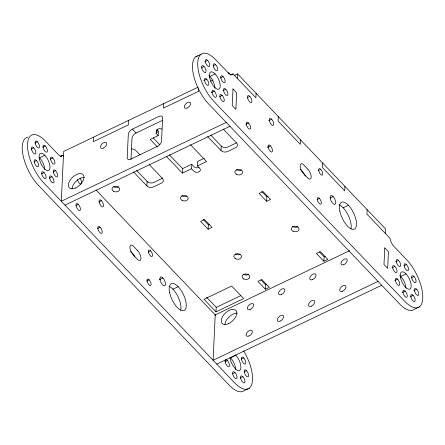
<?xml version="1.0" encoding="UTF-8"?>
<svg xmlns="http://www.w3.org/2000/svg" width="445" height="445" viewBox="0 0 445 445"><rect width="100%" height="100%" fill="white"/><g stroke="black" fill="none" stroke-linecap="round" stroke-linejoin="round"><path stroke-width="0.67" d="M93.495 137.188L93.283 141.671L128.383 124.889L128.594 120.406M130.997 159.393L131.998 138.195A4.762 2.659 -43.7 0 1 136.053 133.005L162.575 120.328M149.136 164.478L162.503 178.478A4.762 3.41 2.7 0 1 161.329 183.201L153.531 186.928A4.762 3.41 2.7 0 1 146.9 185.938L147.111 181.449L136.609 170.452M157.302 146.856L150.204 139.418L158.197 135.597L155.878 133.172L157.052 132.61L157.202 129.406M158.197 135.597L158.409 131.114L157.018 129.656M163.693 103.624L163.476 108.113L198.576 91.331L198.698 88.766M182.6 168.644L191.762 164.266L191.55 168.75L182.389 173.133L182.6 168.644L169.345 154.765M191.55 168.75L193.87 171.175A3.571 2.553 2.7 0 0 198.843 171.92A3.571 2.553 2.7 0 0 199.722 168.382L197.402 165.952L197.613 161.468L204.333 158.253M208.143 229.258L200.645 221.404L204.544 219.541L212.042 227.395L208.143 229.258L208.355 224.775L203.198 219.374M223.234 129.056L236.595 143.051A4.762 3.41 2.7 0 1 235.427 147.773L227.623 151.506A4.762 3.41 2.7 0 1 220.998 150.51L221.21 146.027L210.708 135.03M215.246 314.47L213.088 360.255L378.05 281.39M215.986 311.845L203.988 299.274L231.678 286.035L243.676 298.606L215.986 311.845L216.198 307.361L206.597 297.305M228.558 73.931L228.624 72.585L230.922 74.994M237.357 78.409L237.569 73.92L234.437 75.422M256.098 93.328L255.886 97.811L233.041 73.881L230.699 75.005M266.638 201.296L259.14 193.436L263.04 191.572L270.538 199.427L266.638 201.296L266.85 196.807L261.693 191.406M265.415 289.256L257.916 281.396L261.816 279.532L269.32 287.387L265.415 289.256L265.626 284.767L260.942 279.861M278.303 116.59L278.092 121.073L300.303 144.336L300.514 139.852M322.72 163.115L322.508 167.598L344.719 190.861L344.931 186.377M323.916 261.287L316.417 253.433L320.317 251.564L327.815 259.424L323.916 261.287L324.127 256.804L319.438 251.892M367.136 209.639L366.925 214.123L389.77 238.053L390.571 240.573A7.142 2.993 64.4 0 0 393.87 246.358L406.685 259.774A29.759 12.477 64.4 0 1 422.75 298.395A29.759 12.477 64.4 0 1 404.728 301.298L213.811 101.321A29.759 12.477 64.4 0 1 197.741 62.706A29.759 12.477 64.4 0 1 215.769 59.802L228.58 73.219A7.142 2.993 64.4 0 0 232.09 74.565L233.041 73.881M385.453 233.53L385.665 229.047L237.569 73.92M60.687 156.512L62.812 155.266L63.763 156.262M195.794 56.776L201.057 54.257M35.077 142.901L37.419 141.777M204.722 61.794L207.643 60.398M31.439 148.947L33.776 147.829M201.084 67.84L204.005 66.444M42.976 147.089L45.312 145.966M213.205 65.704L215.541 64.586M39.611 157.819L44.873 155.299M209.84 76.434L215.102 73.92M34.193 161.691L36.529 160.573M203.832 80.584L206.758 79.188M198.164 87.148L63.657 151.45L61.31 201.273L226.271 122.408M210.596 81.201L213.083 80.011M50.508 159.06L52.844 157.942M220.731 77.675L223.073 76.557M60.47 156.384L62.812 155.266M132.371 129.15L158.893 116.473A4.762 2.659 -43.7 0 1 162.636 117.931L161.541 141.182A4.762 2.659 -43.7 0 1 157.48 146.366L130.964 159.049A4.762 2.659 -43.7 0 1 127.22 157.591L128.316 134.334A4.762 2.659 -43.7 0 1 132.371 129.15L136.053 133.005M41.719 173.661L44.061 172.543M211.364 92.554L214.29 91.158M53.255 171.803L55.597 170.68M222.901 90.697L225.826 89.3M49.618 177.85L51.959 176.732M219.847 96.465L222.189 95.347M247.476 97.522L249.817 96.404M64.992 205.134L229.954 126.269M75.995 205.479L78.337 204.361M245.64 124.377L248.566 122.976M99.068 201.757L101.41 200.639M268.713 120.656L271.639 119.254M197.402 165.952L206.563 161.574L190.477 144.714M97.817 228.335L100.153 227.217M267.462 147.228L270.382 145.832M148.224 251.876L150.56 250.758M318.453 170.491L320.789 169.373M208.355 224.775L209.467 224.241M266.85 196.807L267.968 196.278M146.85 280.94L149.192 279.822M317.079 199.555L319.421 198.437M159.366 279.621L162.876 277.947M330.179 197.958L333.105 196.562M172.938 289.2L178.206 286.68M343.167 207.815L348.435 205.295M216.198 307.361L240.812 295.591M265.626 284.767L266.744 284.238M324.127 256.804L325.239 256.27M214.974 315.032L349.726 250.607M395.633 261.771L398.559 260.37M391.995 267.818L394.921 266.421M404.116 265.676L406.457 264.558M216.771 364.116L381.732 285.245M235.789 355.277L230.527 357.797A9.523 3.994 64.4 0 1 235.672 369.534M400.75 276.412L406.018 273.892M225.103 361.663L227.445 360.545M394.748 280.561L397.674 279.16M241.418 359.032L243.76 357.914M411.647 277.652L413.989 276.534M232.635 373.639L234.977 372.515M402.28 292.532L405.206 291.136M244.172 371.775L246.513 370.657M413.817 290.674L416.743 289.272M240.534 377.827L242.875 376.704M410.763 296.442L413.105 295.324M249.206 388.224L243.943 390.743A29.759 12.477 64.4 0 1 229.231 385.198L38.315 185.226A29.759 12.477 64.4 0 1 23.173 155.911A29.759 12.477 64.4 0 1 27.935 137.155M419.435 306.844L414.173 309.358A29.759 12.477 64.4 0 1 399.46 303.818L208.544 103.841A29.759 12.477 64.4 0 1 193.553 75.199A29.759 12.477 64.4 0 1 197.524 55.914M300.375 169.439L302.65 171.82A6.069 2.548 64.4 0 1 305.276 176.214M207.631 136.515L220.998 150.51M191.762 164.266L194.081 166.691A3.571 2.553 2.7 0 0 199.054 167.437M153.258 137.911L159.883 144.853M166.297 156.278L182.389 173.133M140.069 154.982L135.77 150.482A4.762 3.41 2.7 0 0 131.726 148.936M133.539 171.937L146.9 185.938M96.053 190.087L215.736 315.449M130.602 251.303L132.421 253.205A6.069 2.548 64.4 0 1 134.824 257.021M72.051 188.769A9.523 5.318 -43.7 0 1 76.418 180.97A9.523 5.318 -43.7 0 1 84.383 177.438M224.925 324.494A9.523 5.318 -43.7 0 1 229.292 316.701A9.523 5.318 -43.7 0 1 237.257 313.169M399.755 275.483A9.523 3.994 64.4 0 1 405.901 288.149M208.839 75.505A9.523 3.994 64.4 0 1 214.985 88.171M339.201 204.872A14.88 6.241 64.4 0 1 348.151 215.18A14.88 6.241 64.4 0 1 350.972 228.864M61.861 155.95A7.142 2.993 64.4 0 1 58.351 154.604L45.54 141.182A29.759 12.477 64.4 0 0 27.512 144.091A29.759 12.477 64.4 0 0 43.582 182.706L234.498 382.683A29.759 12.477 64.4 0 0 251.887 383.913A29.759 12.477 64.4 0 0 243.688 350.849M81.24 183.885A3.855 1.619 64.4 0 1 77.441 179.658M79.989 178.25A3.855 1.619 64.4 0 1 81.468 183.618M169.768 286.641A14.88 6.241 64.4 0 1 178.245 297.232A14.88 6.241 64.4 0 1 180.742 310.248M39.115 157.335A9.523 3.994 64.4 0 1 44.756 169.556M235.299 354.793A9.523 3.994 64.4 0 1 240.929 366.791A9.523 3.994 64.4 0 1 235.989 369.356A9.523 3.994 64.4 0 1 230.054 357.513M186.744 196.039A3.855 2.759 2.7 0 1 181.827 195.633M241.418 169.884A3.855 2.759 2.7 0 1 236.506 169.806M118.559 186.805A3.855 2.759 2.7 0 1 113.647 186.728M240.111 254.323A3.855 2.759 2.7 0 1 235.199 253.911M297.911 226.677A3.855 2.759 2.7 0 1 292.476 226.221M248.627 274.409A3.855 2.759 2.7 0 1 243.715 274.331M147.111 181.449A4.762 3.41 2.7 0 0 153.742 182.444L161.541 178.712A4.762 3.41 2.7 0 0 162.781 177.828M157.052 132.61A3.571 2.553 2.7 0 1 157.419 129.373A3.571 2.553 2.7 0 1 161.941 129.122M221.21 146.027A4.762 3.41 2.7 0 0 227.834 147.017L235.639 143.29A4.762 3.41 2.7 0 0 236.301 142.901M232.996 88.917L232.218 105.526L235.9 109.381L236.679 92.771L232.996 88.917M384.775 247.898L383.991 264.508L387.673 268.363L388.457 251.753L384.775 247.898M307.912 169.306L303.824 165.023A6.069 2.548 64.4 0 0 300.147 165.612A6.069 2.548 64.4 0 0 303.423 173.489L307.517 177.778A6.069 2.548 64.4 0 0 311.194 177.182A6.069 2.548 64.4 0 0 307.912 169.306M137.689 250.691L133.595 246.402A6.069 2.548 64.4 0 0 129.918 246.997A6.069 2.548 64.4 0 0 133.194 254.874L137.288 259.157A6.069 2.548 64.4 0 0 140.965 258.567A6.069 2.548 64.4 0 0 137.689 250.691M103.318 148.102A3.855 2.153 -43.7 0 0 106.455 142.767A3.855 2.153 -43.7 0 0 100.998 145.165A3.855 2.153 -43.7 0 0 103.318 148.102M187.167 108.018A3.855 2.153 -43.7 0 0 190.304 102.684A3.855 2.153 -43.7 0 0 184.847 105.081A3.855 2.153 -43.7 0 0 187.167 108.018M75.494 187.996A9.523 5.318 -43.7 0 0 83.243 174.818A9.523 5.318 -43.7 0 0 69.77 180.737A9.523 5.318 -43.7 0 0 75.494 187.996M280.166 321.073A3.855 2.153 -43.7 0 0 283.304 315.739A3.855 2.153 -43.7 0 0 277.847 318.136A3.855 2.153 -43.7 0 0 280.166 321.073M343.818 264.669A3.855 2.153 -43.7 0 0 346.955 259.335A3.855 2.153 -43.7 0 0 341.499 261.727A3.855 2.153 -43.7 0 0 343.818 264.669M312.618 279.582A3.855 2.153 -43.7 0 0 315.755 274.248A3.855 2.153 -43.7 0 0 310.299 276.645A3.855 2.153 -43.7 0 0 312.618 279.582M228.368 323.721A9.523 5.318 -43.7 0 0 236.117 310.549A9.523 5.318 -43.7 0 0 222.645 316.467A9.523 5.318 -43.7 0 0 228.368 323.721M250.218 309.414A3.855 2.153 -43.7 0 0 253.355 304.08A3.855 2.153 -43.7 0 0 247.904 306.477A3.855 2.153 -43.7 0 0 250.218 309.414M281.418 294.501A3.855 2.153 -43.7 0 0 284.555 289.161A3.855 2.153 -43.7 0 0 279.104 291.558A3.855 2.153 -43.7 0 0 281.418 294.501M311.367 306.16A3.855 2.153 -43.7 0 0 314.504 300.82A3.855 2.153 -43.7 0 0 309.047 303.217A3.855 2.153 -43.7 0 0 311.367 306.16M248.966 335.986A3.855 2.153 -43.7 0 0 252.104 330.652A3.855 2.153 -43.7 0 0 246.647 333.049A3.855 2.153 -43.7 0 0 248.966 335.986M342.561 291.241A3.855 2.153 -43.7 0 0 345.698 285.907A3.855 2.153 -43.7 0 0 340.247 288.304A3.855 2.153 -43.7 0 0 342.561 291.241M223.59 90.791A3.855 1.619 64.4 0 0 227.334 95.48A3.855 1.619 64.4 0 0 226.171 89.695A3.855 1.619 64.4 0 0 223.59 90.791M414.506 290.763A3.855 1.619 64.4 0 0 418.25 295.458A3.855 1.619 64.4 0 0 417.087 289.673A3.855 1.619 64.4 0 0 414.506 290.763M204.522 80.678A3.855 1.619 64.4 0 0 208.266 85.368A3.855 1.619 64.4 0 0 207.103 79.583A3.855 1.619 64.4 0 0 204.522 80.678M400.5 277.574A9.523 3.994 64.4 0 0 409.739 289.161A9.523 3.994 64.4 0 0 406.875 274.877A9.523 3.994 64.4 0 0 400.5 277.574M201.769 67.935A3.855 1.619 64.4 0 0 205.518 72.63A3.855 1.619 64.4 0 0 204.355 66.845A3.855 1.619 64.4 0 0 201.769 67.935M317.352 199.816A3.571 1.496 64.4 0 0 320.817 204.16A3.571 1.496 64.4 0 0 319.744 198.809A3.571 1.496 64.4 0 0 317.352 199.816M212.054 92.649A3.855 1.619 64.4 0 0 215.797 97.344A3.855 1.619 64.4 0 0 214.635 91.559A3.855 1.619 64.4 0 0 212.054 92.649M219.952 96.838A3.855 1.619 64.4 0 0 223.696 101.532A3.855 1.619 64.4 0 0 222.533 95.747A3.855 1.619 64.4 0 0 219.952 96.838M392.685 267.912A3.855 1.619 64.4 0 0 396.428 272.601A3.855 1.619 64.4 0 0 395.266 266.816A3.855 1.619 64.4 0 0 392.685 267.912M209.584 77.597A9.523 3.994 64.4 0 0 218.829 89.184A9.523 3.994 64.4 0 0 215.959 74.905A9.523 3.994 64.4 0 0 209.584 77.597M246.33 124.466A3.855 1.619 64.4 0 0 250.073 129.161A3.855 1.619 64.4 0 0 248.911 123.376A3.855 1.619 64.4 0 0 246.33 124.466M410.868 296.815A3.855 1.619 64.4 0 0 414.612 301.504A3.855 1.619 64.4 0 0 413.45 295.719A3.855 1.619 64.4 0 0 410.868 296.815M268.146 147.323A3.855 1.619 64.4 0 0 271.889 152.012A3.855 1.619 64.4 0 0 270.732 146.227A3.855 1.619 64.4 0 0 268.146 147.323M402.97 292.626A3.855 1.619 64.4 0 0 406.713 297.316A3.855 1.619 64.4 0 0 405.551 291.531A3.855 1.619 64.4 0 0 402.97 292.626M269.403 120.745A3.855 1.619 64.4 0 0 273.147 125.44A3.855 1.619 64.4 0 0 271.984 119.655A3.855 1.619 64.4 0 0 269.403 120.745M339.808 211.047A14.88 6.241 64.4 0 0 354.253 229.153A14.88 6.241 64.4 0 0 349.77 206.836A14.88 6.241 64.4 0 0 339.808 211.047M396.323 261.86A3.855 1.619 64.4 0 0 400.066 266.555A3.855 1.619 64.4 0 0 398.909 260.77A3.855 1.619 64.4 0 0 396.323 261.86M404.221 266.049A3.855 1.619 64.4 0 0 407.965 270.744A3.855 1.619 64.4 0 0 406.802 264.959A3.855 1.619 64.4 0 0 404.221 266.049M411.753 278.019A3.855 1.619 64.4 0 0 415.497 282.714A3.855 1.619 64.4 0 0 414.334 276.929A3.855 1.619 64.4 0 0 411.753 278.019M395.438 280.65A3.855 1.619 64.4 0 0 399.182 285.345A3.855 1.619 64.4 0 0 398.019 279.56A3.855 1.619 64.4 0 0 395.438 280.65M205.412 61.888A3.855 1.619 64.4 0 0 209.156 66.578A3.855 1.619 64.4 0 0 207.993 60.793A3.855 1.619 64.4 0 0 205.412 61.888M220.837 78.047A3.855 1.619 64.4 0 0 224.58 82.737A3.855 1.619 64.4 0 0 223.418 76.957A3.855 1.619 64.4 0 0 220.837 78.047M213.305 66.077A3.855 1.619 64.4 0 0 217.049 70.766A3.855 1.619 64.4 0 0 215.892 64.981A3.855 1.619 64.4 0 0 213.305 66.077M330.273 198.448A4.878 2.047 64.4 0 0 335.013 204.383A4.878 2.047 64.4 0 0 333.544 197.063A4.878 2.047 64.4 0 0 330.273 198.448M318.72 170.752A3.571 1.496 64.4 0 0 322.186 175.096A3.571 1.496 64.4 0 0 321.112 169.74A3.571 1.496 64.4 0 0 318.72 170.752M247.581 97.894A3.855 1.619 64.4 0 0 251.325 102.584A3.855 1.619 64.4 0 0 250.162 96.799A3.855 1.619 64.4 0 0 247.581 97.894M148.491 252.137A3.571 1.496 64.4 0 0 151.956 256.481A3.571 1.496 64.4 0 0 150.883 251.125A3.571 1.496 64.4 0 0 148.491 252.137M160.044 279.833A4.878 2.047 64.4 0 0 164.784 285.768A4.878 2.047 64.4 0 0 163.315 278.448A4.878 2.047 64.4 0 0 160.044 279.833M43.076 147.456A3.855 1.619 64.4 0 0 46.825 152.151A3.855 1.619 64.4 0 0 45.663 146.366A3.855 1.619 64.4 0 0 43.076 147.456M50.608 159.432A3.855 1.619 64.4 0 0 54.351 164.122A3.855 1.619 64.4 0 0 53.194 158.337A3.855 1.619 64.4 0 0 50.608 159.432M35.183 143.268A3.855 1.619 64.4 0 0 38.926 147.963A3.855 1.619 64.4 0 0 37.764 142.178A3.855 1.619 64.4 0 0 35.183 143.268M225.209 362.035A3.855 1.619 64.4 0 0 228.953 366.73A3.855 1.619 64.4 0 0 227.79 360.945A3.855 1.619 64.4 0 0 225.209 362.035M241.524 359.404A3.855 1.619 64.4 0 0 245.267 364.099A3.855 1.619 64.4 0 0 244.105 358.314A3.855 1.619 64.4 0 0 241.524 359.404M169.578 292.432A14.88 6.241 64.4 0 0 184.024 310.538A14.88 6.241 64.4 0 0 179.541 288.221A14.88 6.241 64.4 0 0 169.578 292.432M99.174 202.13A3.855 1.619 64.4 0 0 102.917 206.825A3.855 1.619 64.4 0 0 101.755 201.04A3.855 1.619 64.4 0 0 99.174 202.13M232.741 374.006A3.855 1.619 64.4 0 0 236.484 378.701A3.855 1.619 64.4 0 0 235.322 372.916A3.855 1.619 64.4 0 0 232.741 374.006M97.922 228.708A3.855 1.619 64.4 0 0 101.666 233.397A3.855 1.619 64.4 0 0 100.503 227.612A3.855 1.619 64.4 0 0 97.922 228.708M240.639 378.194A3.855 1.619 64.4 0 0 244.383 382.889A3.855 1.619 64.4 0 0 243.22 377.104A3.855 1.619 64.4 0 0 240.639 378.194M76.101 205.851A3.855 1.619 64.4 0 0 79.844 210.541A3.855 1.619 64.4 0 0 78.682 204.761A3.855 1.619 64.4 0 0 76.101 205.851M39.355 158.982A9.523 3.994 64.4 0 0 48.6 170.569A9.523 3.994 64.4 0 0 45.729 156.284A9.523 3.994 64.4 0 0 39.355 158.982M49.723 178.222A3.855 1.619 64.4 0 0 53.467 182.912A3.855 1.619 64.4 0 0 52.304 177.127A3.855 1.619 64.4 0 0 49.723 178.222M41.824 174.034A3.855 1.619 64.4 0 0 45.568 178.723A3.855 1.619 64.4 0 0 44.405 172.938A3.855 1.619 64.4 0 0 41.824 174.034M147.123 281.201A3.571 1.496 64.4 0 0 150.588 285.545A3.571 1.496 64.4 0 0 149.514 280.189A3.571 1.496 64.4 0 0 147.123 281.201M31.545 149.32A3.855 1.619 64.4 0 0 35.288 154.009A3.855 1.619 64.4 0 0 34.126 148.224A3.855 1.619 64.4 0 0 31.545 149.32M34.293 162.063A3.855 1.619 64.4 0 0 38.036 166.753A3.855 1.619 64.4 0 0 36.879 160.968A3.855 1.619 64.4 0 0 34.293 162.063M244.277 372.148A3.855 1.619 64.4 0 0 248.021 376.843A3.855 1.619 64.4 0 0 246.858 371.058A3.855 1.619 64.4 0 0 244.277 372.148M53.361 172.171A3.855 1.619 64.4 0 0 57.105 176.865A3.855 1.619 64.4 0 0 55.942 171.08A3.855 1.619 64.4 0 0 53.361 172.171M182.161 200.45A3.855 2.759 2.7 0 0 188.168 198.498A3.855 2.759 2.7 0 0 182.639 195.689A3.855 2.759 2.7 0 0 182.161 200.45M236.562 174.44A3.855 2.759 2.7 0 0 242.57 172.488A3.855 2.759 2.7 0 0 237.04 169.679A3.855 2.759 2.7 0 0 236.562 174.44M113.703 191.361A3.855 2.759 2.7 0 0 119.711 189.409A3.855 2.759 2.7 0 0 114.181 186.6A3.855 2.759 2.7 0 0 113.703 191.361M235.527 258.729A3.855 2.759 2.7 0 0 241.535 256.776A3.855 2.759 2.7 0 0 236.006 253.967A3.855 2.759 2.7 0 0 235.527 258.729M293.049 231.228A3.855 2.759 2.7 0 0 299.057 229.275A3.855 2.759 2.7 0 0 293.528 226.466A3.855 2.759 2.7 0 0 293.049 231.228M243.771 278.965A3.855 2.759 2.7 0 0 249.779 277.012A3.855 2.759 2.7 0 0 244.249 274.203A3.855 2.759 2.7 0 0 243.771 278.965"/></g></svg>
